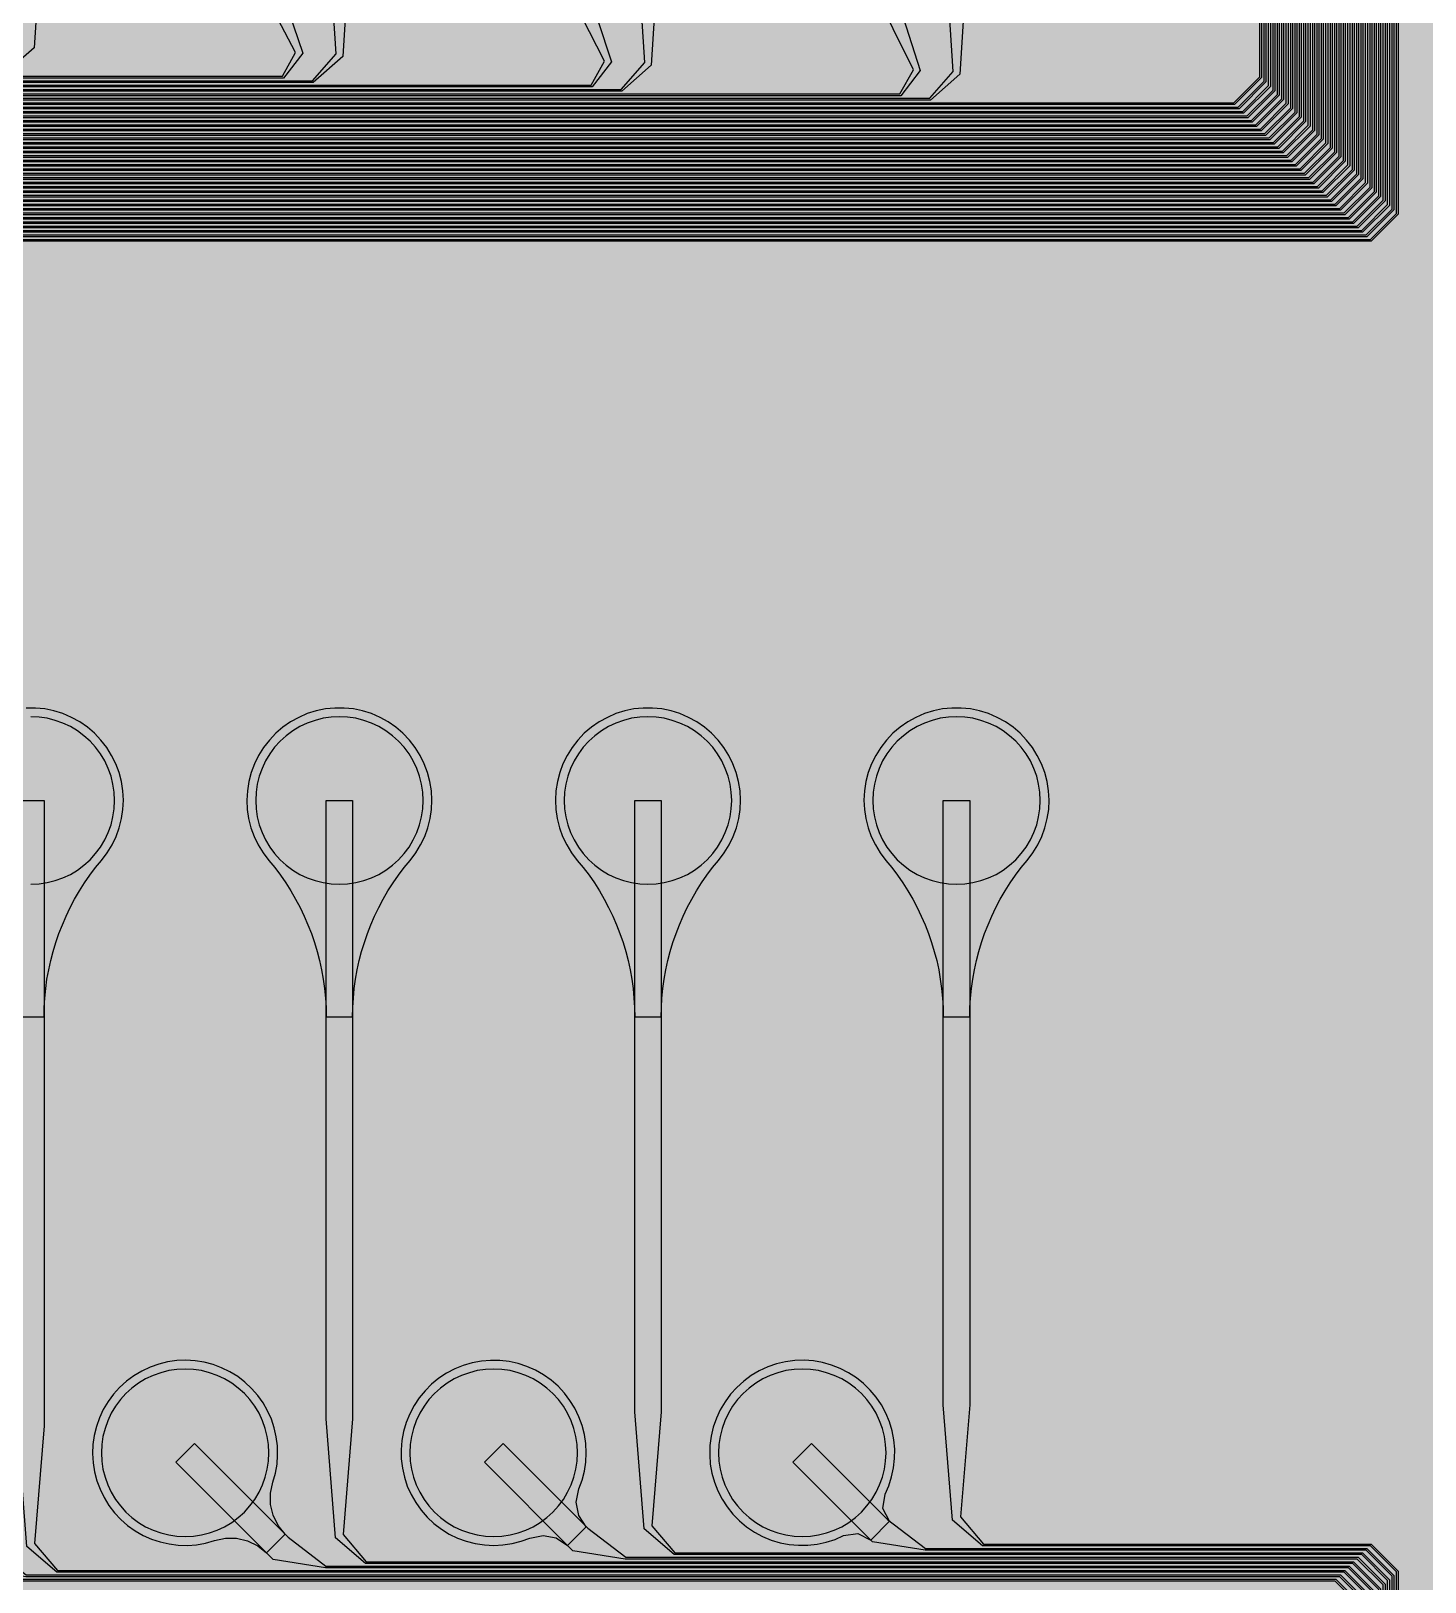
# Model space of a CAD drawing. Header units: metres. Extents: x -7240 to 10960, y -29667 to 1823.
# Drawn here: x 7923 to 9504, y -20929 to -19170 of the extents above; entities that cross this region are included whole.
import ezdxf

# ---------------------------------------------------------------- set-up
doc = ezdxf.new("R2010")
doc.units = ezdxf.units.M
for name, color, linetype in [('Metal1', 4, 'CONTINUOUS'), ('Polyimide', 7, 'CONTINUOUS'), ('Polyimide_Negative', 5, 'CONTINUOUS')]:
    doc.layers.add(name, color=color, linetype=linetype)

msp = doc.modelspace()

# ---------------------------------------------------------------- hatches: boundary and pattern name
at = {"layer": 'Polyimide'}
msp.add_hatch(color=7, dxfattribs=at).paths.add_polyline_path([(4088.5, -11806.9), (4098.7, -11851.2), (4115.6, -11893.5), (4138.6, -11932.7), (4167.4, -11968), (4201.1, -11998.5), (4239, -12023.6), (4280.3, -12042.7), (4349.2, -12073.7), (4413.2, -12113.8), (4471.3, -12162), (4522.3, -12217.7), (4565.4, -12279.7), (4599.7, -12346.9), (4624.7, -12418.2), (4639.9, -12492.2), (4645, -12567.5), (4639.9, -12642.8), (4624.7, -12716.8), (4599.7, -12788.1), (4565.4, -12855.3), (4522.3, -12917.3), (4471.3, -12973), (4413.2, -13021.2), (4349.2, -13061.3), (4280.3, -13092.3), (4239, -13111.4), (4201.1, -13136.5), (4167.4, -13167), (4138.6, -13202.3), (4115.6, -13241.5), (4098.7, -13283.8), (4088.5, -13328.1), (4085, -13373.5), (4085, -13567.5), (4099.4, -13861.6), (4142.6, -14152.8), (4214.2, -14438.4), (4313.4, -14715.5), (4439.2, -14981.7), (4590.6, -15234.2), (4766, -15470.7), (4963.7, -15688.8), (5181.8, -15886.5), (5418.3, -16061.9), (5670.8, -16213.3), (5936.9, -16339.1), (6214.1, -16438.3), (6499.7, -16509.9), (6790.9, -16553.1), (7085, -16567.5), (9960.4, -16567.5), (10038.8, -16571.4), (10116.4, -16582.9), (10192.6, -16601.9), (10266.5, -16628.4), (10337.5, -16662), (10404.8, -16702.3), (10467.9, -16749.1), (10526.1, -16801.8), (10578.8, -16860), (10625.6, -16923), (10665.9, -16990.4), (10699.5, -17061.4), (10725.9, -17135.3), (10745, -17211.4), (10756.5, -17289.1), (10760.4, -17367.5), (10760.4, -21957.3), (10721.6, -22012.9), (10686, -22070.6), (10653.6, -22130.1), (10624.5, -22191.4), (10598.9, -22254.2), (10576.8, -22318.2), (10558.3, -22383.5), (10543.4, -22449.6), (10532.2, -22516.5), (10524.7, -22583.8), (10521, -22651.5), (10521, -22719.3), (10524.7, -22787), (10532.2, -22854.4), (10543.4, -22921.2), (10558.3, -22987.4), (10576.8, -23052.6), (10598.9, -23116.7), (10624.5, -23179.5), (10653.6, -23240.7), (10686, -23300.3), (10721.6, -23357.9), (10760.4, -23413.5), (10760.4, -28667.5), (10756.5, -28745.9), (10745, -28823.6), (10725.9, -28899.7), (10699.5, -28973.6), (10665.9, -29044.6), (10625.6, -29112), (10578.8, -29175), (10526.1, -29233.2), (10467.9, -29285.9), (10404.8, -29332.7), (10337.5, -29373), (10266.5, -29406.6), (10192.6, -29433.1), (10116.4, -29452.1), (10038.8, -29463.6), (9960.4, -29467.5), (-6239.6, -29467.5), (-6318, -29463.6), (-6395.7, -29452.1), (-6471.9, -29433.1), (-6545.8, -29406.6), (-6616.7, -29373), (-6684.1, -29332.7), (-6747.1, -29285.9), (-6805.3, -29233.2), (-6858, -29175), (-6904.8, -29112), (-6945.2, -29044.6), (-6978.7, -28973.6), (-7005.2, -28899.7), (-7024.3, -28823.6), (-7035.8, -28745.9), (-7039.6, -28667.5), (-7039.6, -23426.3), (-6999.4, -23370.1), (-6962.3, -23311.6), (-6928.7, -23251.2), (-6898.5, -23189), (-6871.8, -23125.1), (-6848.8, -23059.9), (-6829.5, -22993.4), (-6814, -22926), (-6802.4, -22857.8), (-6794.6, -22789.1), (-6790.7, -22720), (-6790.7, -22650.8), (-6794.6, -22581.8), (-6802.4, -22513), (-6814, -22444.8), (-6829.5, -22377.4), (-6848.8, -22311), (-6871.8, -22245.7), (-6898.5, -22181.9), (-6928.7, -22119.7), (-6962.3, -22059.2), (-6999.4, -22000.8), (-7039.6, -21944.5), (-7039.6, -17367.5), (-7035.8, -17289.1), (-7024.3, -17211.4), (-7005.2, -17135.3), (-6978.7, -17061.4), (-6945.2, -16990.4), (-6904.8, -16923), (-6858, -16860), (-6805.3, -16801.8), (-6747.1, -16749.1), (-6684.1, -16702.3), (-6616.7, -16662), (-6545.8, -16628.4), (-6471.9, -16601.9), (-6395.7, -16582.9), (-6318, -16571.4), (-6239.6, -16567.5), (-3334, -16567.5), (-3039.9, -16553.1), (-2748.7, -16509.9), (-2463.1, -16438.3), (-2185.9, -16339.1), (-1919.8, -16213.3), (-1667.3, -16061.9), (-1430.8, -15886.5), (-1212.7, -15688.8), (-1015, -15470.7), (-839.6, -15234.2), (-688.2, -14981.7), (-562.4, -14715.5), (-463.2, -14438.4), (-391.6, -14152.8), (-348.4, -13861.6), (-334, -13567.5), (-334, -13373.5), (-337.5, -13328.1), (-347.7, -13283.8), (-364.6, -13241.5), (-387.6, -13202.3), (-416.4, -13167), (-450.1, -13136.5), (-488, -13111.4), (-529.3, -13092.3), (-529.3, -13092.3), (-598.2, -13061.3), (-662.2, -13021.2), (-720.3, -12973), (-771.3, -12917.3), (-814.4, -12855.3), (-848.7, -12788.1), (-873.7, -12716.8), (-888.9, -12642.8), (-894, -12567.5), (-888.9, -12492.2), (-873.7, -12418.2), (-848.7, -12346.9), (-814.4, -12279.7), (-771.3, -12217.7), (-720.3, -12162), (-662.2, -12113.8), (-598.2, -12073.7), (-529.3, -12042.7), (-488, -12023.6), (-450.1, -11998.5), (-416.4, -11968), (-387.6, -11932.7), (-364.6, -11893.5), (-347.7, -11851.2), (-337.5, -11806.9), (-334, -11761.5), (-334, -11074.3), (-337.5, -11028.9), (-347.7, -10984.6), (-364.6, -10942.4), (-387.6, -10903.1), (-416.4, -10867.8), (-450.1, -10837.3), (-488, -10812.2), (-529.3, -10793.2), (-529.3, -10793.2), (-598.2, -10762.1), (-662.2, -10722.1), (-720.3, -10673.8), (-771.3, -10618.1), (-814.4, -10556.1), (-848.7, -10488.9), (-873.7, -10417.6), (-888.9, -10343.7), (-894, -10268.3), (-888.9, -10193), (-873.7, -10119), (-848.7, -10047.8), (-814.4, -9980.5), (-771.3, -9918.5), (-720.3, -9862.9), (-662.2, -9814.6), (-598.2, -9774.6), (-529.3, -9743.5), (-488, -9724.5), (-450.1, -9699.4), (-416.4, -9668.8), (-387.6, -9633.5), (-364.6, -9594.3), (-347.7, -9552), (-337.5, -9507.7), (-334, -9462.4), (-334, -8775.1), (-337.5, -8729.8), (-347.7, -8685.5), (-364.6, -8643.2), (-387.6, -8604), (-416.4, -8568.7), (-450.1, -8538.1), (-488, -8513), (-529.3, -8494), (-529.3, -8494), (-598.2, -8462.9), (-662.2, -8422.9), (-720.3, -8374.6), (-771.3, -8319), (-814.4, -8257), (-848.7, -8189.7), (-873.7, -8118.5), (-888.9, -8044.5), (-894, -7969.2), (-888.9, -7893.8), (-873.7, -7819.9), (-848.7, -7748.6), (-814.4, -7681.4), (-771.3, -7619.4), (-720.3, -7563.7), (-662.2, -7515.4), (-598.2, -7475.4), (-529.3, -7444.3), (-529.3, -7444.3), (-488, -7425.3), (-450.1, -7400.2), (-416.4, -7369.7), (-387.6, -7334.4), (-364.6, -7295.1), (-347.7, -7252.9), (-337.5, -7208.6), (-334, -7163.2), (-334, -6476), (-337.5, -6430.6), (-347.7, -6386.3), (-364.6, -6344), (-387.6, -6304.8), (-416.4, -6269.5), (-450.1, -6239), (-488, -6213.9), (-529.3, -6194.8), (-529.3, -6194.8), (-598.2, -6163.8), (-662.2, -6123.7), (-720.3, -6075.5), (-771.3, -6019.8), (-814.4, -5957.8), (-848.7, -5890.6), (-873.7, -5819.3), (-888.9, -5745.3), (-894, -5670), (-888.9, -5594.7), (-873.7, -5520.7), (-848.7, -5449.4), (-814.4, -5382.2), (-771.3, -5320.2), (-720.3, -5264.5), (-662.2, -5216.3), (-598.2, -5176.2), (-529.3, -5145.2), (-529.3, -5145.2), (-488, -5126.1), (-450.1, -5101), (-416.4, -5070.5), (-387.6, -5035.2), (-364.6, -4996), (-347.7, -4953.7), (-337.5, -4909.4), (-334, -4864), (-334, 380), (-334, 1522.5), (-289, 1522.5), (-288.8, 1515.6), (-288.1, 1508.8), (-287, 1502), (-285.4, 1495.3), (-283.4, 1488.7), (-281, 1482.3), (-278.2, 1476.1), (-274.9, 1470), (-271.3, 1464.2), (-267.3, 1458.6), (-262.9, 1453.3), (-258.2, 1448.3), (-253.2, 1443.6), (-247.9, 1439.2), (-242.3, 1435.2), (-236.5, 1431.6), (-230.4, 1428.3), (-224.2, 1425.5), (-217.8, 1423.1), (-211.2, 1421.1), (-204.5, 1419.5), (-197.7, 1418.4), (-190.9, 1417.7), (-184, 1417.5), (-177.1, 1417.7), (-170.3, 1418.4), (-163.5, 1419.5), (-156.8, 1421.1), (-150.2, 1423.1), (-143.8, 1425.5), (-137.6, 1428.3), (-131.5, 1431.6), (-125.7, 1435.2), (-120.1, 1439.2), (-114.8, 1443.6), (-109.8, 1448.3), (-105.1, 1453.3), (-100.7, 1458.6), (-96.7, 1464.2), (-93.1, 1470), (-89.8, 1476.1), (-87, 1482.3), (-84.6, 1488.7), (-82.6, 1495.3), (-81, 1502), (-79.9, 1508.8), (-79.2, 1515.6), (-79, 1522.5), (1786, 1522.5), (3835, 1522.5), (3835.2, 1529), (3835.9, 1535.6), (3836.9, 1542), (3838.4, 1548.4), (3840.3, 1554.6), (3842.6, 1560.8), (3845.3, 1566.7), (3848.4, 1572.5), (3851.9, 1578.1), (3855.7, 1583.4), (3859.8, 1588.4), (3864.3, 1593.2), (3869.1, 1597.7), (3874.1, 1601.8), (3879.4, 1605.6), (3885, 1609.1), (3890.8, 1612.2), (3896.7, 1614.9), (3902.9, 1617.2), (3909.1, 1619.1), (3915.5, 1620.6), (3921.9, 1621.6), (3928.5, 1622.3), (3935, 1622.5), (3941.5, 1622.3), (3948.1, 1621.6), (3954.5, 1620.6), (3960.9, 1619.1), (3967.1, 1617.2), (3973.3, 1614.9), (3979.2, 1612.2), (3985, 1609.1), (3990.6, 1605.6), (3995.9, 1601.8), (4000.9, 1597.7), (4005.7, 1593.2), (4010.2, 1588.4), (4014.3, 1583.4), (4018.1, 1578.1), (4021.6, 1572.5), (4024.7, 1566.7), (4027.4, 1560.8), (4029.7, 1554.6), (4031.6, 1548.4), (4033.1, 1542), (4034.1, 1535.6), (4034.8, 1529), (4035, 1522.5), (4085, 1522.5), (4085, 380), (4085, 330), (4085, -4864), (4088.5, -4909.4), (4098.7, -4953.7), (4115.6, -4996), (4138.6, -5035.2), (4167.4, -5070.5), (4201.1, -5101), (4239, -5126.1), (4280.3, -5145.2), (4280.3, -5145.2), (4349.2, -5176.2), (4413.2, -5216.3), (4471.3, -5264.5), (4522.3, -5320.2), (4565.4, -5382.2), (4599.7, -5449.4), (4624.7, -5520.7), (4639.9, -5594.7), (4645, -5670), (4639.9, -5745.3), (4624.7, -5819.3), (4599.7, -5890.6), (4565.4, -5957.8), (4522.3, -6019.8), (4471.3, -6075.5), (4413.2, -6123.7), (4349.2, -6163.8), (4280.3, -6194.8), (4239, -6213.9), (4201.1, -6239), (4167.4, -6269.5), (4138.6, -6304.8), (4115.6, -6344), (4098.7, -6386.3), (4088.5, -6430.6), (4085, -6476), (4085, -11761.5), (4088.5, -11806.9)])

# ---------------------------------------------------------------- linework, layer by layer
at = {"layer": 'Metal1'}
for points in [[(9473.9, -17916.6), (9473.9, -19377.4), (9443.3, -19408), (2852.5, -19408), (2821.9, -19377.4), (2821.9, -18191.7)], [(2823.9, -18191.7), (2823.9, -19376.6), (2853.3, -19406), (9442.5, -19406), (9471.9, -19376.6), (9471.9, -17917.4)], [(9468.9, -17921.6), (9468.9, -19372.4), (9438.3, -19403), (2857.5, -19403), (2826.9, -19372.4), (2826.9, -18191.7)], [(2828.9, -18191.7), (2828.9, -19371.6), (2858.3, -19401), (9437.5, -19401), (9466.9, -19371.6), (9466.9, -17922.4)], [(9463.9, -17926.6), (9463.9, -19367.4), (9433.3, -19398), (2862.5, -19398), (2831.9, -19367.4), (2831.9, -18191.7)], [(2833.9, -18191.7), (2833.9, -19366.6), (2863.3, -19396), (9432.5, -19396), (9461.9, -19366.6), (9461.9, -17927.4)], [(9458.9, -17931.6), (9458.9, -19362.4), (9428.3, -19393), (2867.5, -19393), (2836.9, -19362.4), (2836.9, -18191.7)], [(2838.9, -18191.7), (2838.9, -19361.6), (2868.3, -19391), (9427.5, -19391), (9456.9, -19361.6), (9456.9, -17932.4)], [(9453.9, -17936.6), (9453.9, -19357.4), (9423.3, -19388), (2872.5, -19388), (2841.9, -19357.4), (2841.9, -18191.7)], [(2843.9, -18191.7), (2843.9, -19356.6), (2873.3, -19386), (9422.5, -19386), (9451.9, -19356.6), (9451.9, -17937.4)], [(9448.9, -17941.6), (9448.9, -19352.4), (9418.3, -19383), (2877.5, -19383), (2846.9, -19352.4), (2846.9, -18191.7)], [(2848.9, -18191.7), (2848.9, -19351.6), (2878.3, -19381), (9417.5, -19381), (9446.9, -19351.6), (9446.9, -17942.4)], [(9443.9, -17946.6), (9443.9, -19347.4), (9413.3, -19378), (2882.5, -19378), (2851.9, -19347.4), (2851.9, -18191.7)], [(2853.9, -18191.7), (2853.9, -19346.6), (2883.3, -19376), (9412.5, -19376), (9441.9, -19346.6), (9441.9, -17947.4)], [(9438.9, -17951.6), (9438.9, -19342.4), (9408.3, -19373), (2887.5, -19373), (2856.9, -19342.4), (2856.9, -18191.7)], [(2858.9, -18191.7), (2858.9, -19341.6), (2888.3, -19371), (9407.5, -19371), (9436.9, -19341.6), (9436.9, -17952.4)], [(9433.9, -17956.6), (9433.9, -19337.4), (9403.3, -19368), (2892.5, -19368), (2861.9, -19337.4), (2861.9, -18191.7)], [(2863.9, -18191.7), (2863.9, -19336.6), (2893.3, -19366), (9402.5, -19366), (9431.9, -19336.6), (9431.9, -17957.4)], [(9428.9, -17961.6), (9428.9, -19332.4), (9398.3, -19363), (2897.5, -19363), (2866.9, -19332.4), (2866.9, -18191.7)], [(2868.9, -18191.7), (2868.9, -19331.6), (2898.3, -19361), (9397.5, -19361), (9426.9, -19331.6), (9426.9, -17962.4)], [(9423.9, -17966.6), (9423.9, -19327.4), (9393.3, -19358), (2902.5, -19358), (2871.9, -19327.4), (2871.9, -18191.7)], [(2873.9, -18191.7), (2873.9, -19326.6), (2903.3, -19356), (9392.5, -19356), (9421.9, -19326.6), (9421.9, -17967.4)], [(9418.9, -17971.6), (9418.9, -19322.4), (9388.3, -19353), (2907.5, -19353), (2876.9, -19322.4), (2876.9, -18191.7)], [(2878.9, -18191.7), (2878.9, -19321.6), (2908.3, -19351), (9387.5, -19351), (9416.9, -19321.6), (9416.9, -17972.4)], [(9413.9, -17976.6), (9413.9, -19317.4), (9383.3, -19348), (2912.5, -19348), (2881.9, -19317.4), (2881.9, -18191.7)], [(2883.9, -18191.7), (2883.9, -19316.6), (2913.3, -19346), (9382.5, -19346), (9411.9, -19316.6), (9411.9, -17977.4)], [(9408.9, -17981.6), (9408.9, -19312.4), (9378.3, -19343), (2917.5, -19343), (2886.9, -19312.4), (2886.9, -18191.7)], [(2888.9, -18191.7), (2888.9, -19311.6), (2918.3, -19341), (9377.5, -19341), (9406.9, -19311.6), (9406.9, -17982.4)], [(9403.9, -17986.6), (9403.9, -19307.4), (9373.3, -19338), (2922.5, -19338), (2891.9, -19307.4), (2891.9, -18191.7)], [(2893.9, -18191.7), (2893.9, -19306.6), (2923.3, -19336), (9372.5, -19336), (9401.9, -19306.6), (9401.9, -17987.4)], [(9398.9, -17991.6), (9398.9, -19302.4), (9368.3, -19333), (2927.5, -19333), (2896.9, -19302.4), (2896.9, -18191.7)], [(2898.9, -18191.7), (2898.9, -19301.6), (2928.3, -19331), (9367.5, -19331), (9396.9, -19301.6), (9396.9, -17992.4)], [(9393.9, -17996.6), (9393.9, -19297.4), (9363.3, -19328), (2932.5, -19328), (2901.9, -19297.4), (2901.9, -18191.7)], [(2903.9, -18191.7), (2903.9, -19296.6), (2933.3, -19326), (9362.5, -19326), (9391.9, -19296.6), (9391.9, -17997.4)], [(9388.9, -18001.6), (9388.9, -19292.4), (9358.3, -19323), (2937.5, -19323), (2906.9, -19292.4), (2906.9, -18191.7)], [(2908.9, -18191.7), (2908.9, -19291.6), (2938.3, -19321), (9357.5, -19321), (9386.9, -19291.6), (9386.9, -18002.4)], [(9383.9, -18006.6), (9383.9, -19287.4), (9353.3, -19318), (2942.5, -19318), (2911.9, -19287.4), (2911.9, -18191.7)], [(2913.9, -18191.7), (2913.9, -19286.6), (2943.3, -19316), (9352.5, -19316), (9381.9, -19286.6), (9381.9, -18007.4)], [(9378.9, -18011.6), (9378.9, -19282.4), (9348.3, -19313), (2947.5, -19313), (2916.9, -19282.4), (2916.9, -18191.7)], [(2918.9, -18191.7), (2918.9, -19281.6), (2948.3, -19311), (9347.5, -19311), (9376.9, -19281.6), (9376.9, -18012.4)], [(9373.9, -18016.6), (9373.9, -19277.4), (9343.3, -19308), (2952.5, -19308), (2921.9, -19277.4), (2921.9, -18191.7)], [(2923.9, -18191.7), (2923.9, -19276.6), (2953.3, -19306), (9342.5, -19306), (9371.9, -19276.6), (9371.9, -18017.4)], [(9368.9, -18021.6), (9368.9, -19272.4), (9338.3, -19303), (2957.5, -19303), (2926.9, -19272.4), (2926.9, -18191.7)], [(2928.9, -18191.7), (2928.9, -19271.6), (2958.3, -19301), (9337.5, -19301), (9366.9, -19271.6), (9366.9, -18022.4)], [(9363.9, -18026.6), (9363.9, -19267.4), (9333.3, -19298), (2962.5, -19298), (2931.9, -19267.4), (2931.9, -18191.7)], [(2933.9, -18191.7), (2933.9, -19266.6), (2963.3, -19296), (9332.5, -19296), (9361.9, -19266.6), (9361.9, -18027.4)], [(9358.9, -18031.6), (9358.9, -19262.4), (9328.3, -19293), (2967.5, -19293), (2936.9, -19262.4), (2936.9, -18191.7)], [(2938.9, -18191.7), (2938.9, -19261.6), (2968.3, -19291), (9327.5, -19291), (9356.9, -19261.6), (9356.9, -18032.4)], [(9353.9, -18036.6), (9353.9, -19257.4), (9323.3, -19288), (2972.5, -19288), (2941.9, -19257.4), (2941.9, -18191.7)], [(2943.9, -18191.7), (2943.9, -19256.6), (2973.3, -19286), (9322.5, -19286), (9351.9, -19256.6), (9351.9, -18037.4)], [(9348.9, -18041.6), (9348.9, -19252.4), (9318.3, -19283), (2977.5, -19283), (2946.9, -19252.4), (2946.9, -18191.7)], [(2948.9, -18191.7), (2948.9, -19251.6), (2978.3, -19281), (9317.5, -19281), (9346.9, -19251.6), (9346.9, -18042.4)], [(9343.9, -18046.6), (9343.9, -19247.4), (9313.3, -19278), (2982.5, -19278), (2951.9, -19247.4), (2951.9, -18191.7)], [(2953.9, -18191.7), (2953.9, -19246.6), (2983.3, -19276), (9312.5, -19276), (9341.9, -19246.6), (9341.9, -18047.4)], [(9338.9, -18051.6), (9338.9, -19242.4), (9308.3, -19273), (2987.5, -19273), (2956.9, -19242.4), (2956.9, -18191.7)], [(2958.9, -18191.7), (2958.9, -19241.6), (2988.3, -19271), (9307.5, -19271), (9336.9, -19241.6), (9336.9, -18052.4)], [(9333.9, -18056.6), (9333.9, -19237.4), (9303.3, -19268), (2992.5, -19268), (2961.9, -19237.4), (2961.9, -18191.7)], [(2963.9, -18191.7), (2963.9, -19236.6), (2993.3, -19266), (9302.5, -19266), (9331.9, -19236.6), (9331.9, -18057.4)], [(9328.9, -18061.6), (9328.9, -19232.4), (9298.3, -19263), (2997.5, -19263), (2966.9, -19232.4), (2966.9, -18191.7)], [(2968.9, -18191.7), (2968.9, -19231.6), (2998.3, -19261), (9297.5, -19261), (9326.9, -19231.6), (9326.9, -18062.4)], [(9323.9, -18066.6), (9323.9, -19227.4), (9293.3, -19258), (3002.5, -19258), (2971.9, -19227.4), (2971.9, -18191.7)], [(2973.9, -18191.7), (2973.9, -19226.6), (3003.3, -19256), (9292.5, -19256), (9321.9, -19226.6), (9321.9, -18067.4)], [(9318.9, -18071.6), (9318.9, -19222.4), (9288.3, -19253), (3007.5, -19253), (2976.9, -19222.4), (2976.9, -18191.7)], [(2978.9, -18191.7), (2978.9, -19221.6), (3008.3, -19251), (9287.5, -19251), (9316.9, -19221.6), (9316.9, -18072.4)], [(2503.9, -18191.7), (2503.9, -22376.6), (2533.3, -22406), (9442.5, -22406), (9471.9, -22376.6), (9471.9, -20917.4), (9442.5, -20888), (9002.5, -20888), (8968.4, -20858.8), (8957.9, -20728), (8957.9, -20042.5), (8987.9, -20042.5), (8987.9, -20728), (8977.3, -20855.2), (9003.3, -20886), (9443.3, -20886), (9473.9, -20916.6), (9473.9, -22377.4), (9443.3, -22408), (2532.5, -22408), (2501.9, -22377.4), (2501.9, -18191.7)], [(2508.9, -18191.7), (2508.9, -22371.6), (2538.3, -22401), (9437.5, -22401), (9466.9, -22371.6), (9466.9, -20922.4), (9437.5, -20893), (8937.2, -20893), (8877.7, -20883.5), (8787.3, -20793.1), (8808.5, -20771.9), (8894.7, -20858.1), (8937.6, -20891), (9438.3, -20891), (9468.9, -20921.6), (9468.9, -22372.4), (9438.3, -22403), (2537.5, -22403), (2506.9, -22372.4), (2506.9, -18191.7)], [(2513.9, -18191.7), (2513.9, -22366.6), (2543.3, -22396), (9432.5, -22396), (9461.9, -22366.6), (9461.9, -20927.4), (9432.5, -20898), (8652.5, -20898), (8618.4, -20868.8), (8607.9, -20736), (8607.9, -20042.5), (8637.9, -20042.5), (8637.9, -20736), (8627.3, -20865.2), (8653.3, -20896), (9433.3, -20896), (9463.9, -20926.6), (9463.9, -22367.4), (9433.3, -22398), (2542.5, -22398), (2511.9, -22367.4), (2511.9, -18191.7)], [(2518.9, -18191.7), (2518.9, -22361.6), (2548.3, -22391), (9427.5, -22391), (9456.9, -22361.6), (9456.9, -20932.4), (9427.5, -20903), (8597.2, -20903), (8537.7, -20893.5), (8437.3, -20793.1), (8458.5, -20771.9), (8554.7, -20868.1), (8597.6, -20901), (9428.3, -20901), (9458.9, -20931.6), (9458.9, -22362.4), (9428.3, -22393), (2547.5, -22393), (2516.9, -22362.4), (2516.9, -18191.7)], [(2523.9, -18191.7), (2523.9, -22356.6), (2553.3, -22386), (9422.5, -22386), (9451.9, -22356.6), (9451.9, -20937.4), (9422.5, -20908), (8302.5, -20908), (8268.5, -20878.8), (8257.9, -20744), (8257.9, -20042.5), (8287.9, -20042.5), (8287.9, -20744), (8277.3, -20875.2), (8303.3, -20906), (9423.3, -20906), (9453.9, -20936.6), (9453.9, -22357.4), (9423.3, -22388), (2552.5, -22388), (2521.9, -22357.4), (2521.9, -18191.7)], [(2528.9, -18191.7), (2528.9, -22351.6), (2558.3, -22381), (9417.5, -22381), (9446.9, -22351.6), (9446.9, -20942.4), (9417.5, -20913), (8257.2, -20913), (8197.7, -20903.5), (8087.3, -20793.1), (8108.5, -20771.9), (8214.7, -20878.1), (8257.6, -20911), (9418.3, -20911), (9448.9, -20941.6), (9448.9, -22352.4), (9418.3, -22383), (2557.5, -22383), (2526.9, -22352.4), (2526.9, -18191.7)], [(2533.9, -18191.7), (2533.9, -22346.6), (2563.3, -22376), (9412.5, -22376), (9441.9, -22346.6), (9441.9, -20947.4), (9412.5, -20918), (7952.5, -20918), (7918.5, -20888.8), (7907.9, -20752), (7907.9, -20042.5), (7937.9, -20042.5), (7937.9, -20752), (7927.2, -20885.2), (7953.3, -20916), (9413.3, -20916), (9443.9, -20946.6), (9443.9, -22347.4), (9413.3, -22378), (2562.5, -22378), (2531.9, -22347.4), (2531.9, -18191.7)], [(2538.9, -18191.7), (2538.9, -22341.6), (2568.3, -22371), (9407.5, -22371), (9436.9, -22341.6), (9436.9, -20952.4), (9407.5, -20923), (7917.2, -20923), (7857.7, -20913.5), (7737.3, -20793.1), (7758.5, -20771.9), (7874.7, -20888.1), (7917.6, -20921), (9408.3, -20921), (9438.9, -20951.6), (9438.9, -22342.4), (9408.3, -22373), (2567.5, -22373), (2536.9, -22342.4), (2536.9, -18191.7)], [(2543.9, -18191.7), (2543.9, -22336.6), (2573.3, -22366), (9402.5, -22366), (9431.9, -22336.6), (9431.9, -20957.4), (9402.5, -20928), (7602.5, -20928), (7568.6, -20898.8), (7557.9, -20760), (7557.9, -20042.5), (7587.9, -20042.5), (7587.9, -20760), (7577.2, -20895.2), (7603.3, -20926), (9403.3, -20926), (9433.9, -20956.6), (9433.9, -22337.4), (9403.3, -22368), (2572.5, -22368), (2541.9, -22337.4), (2541.9, -18191.7)], [(8987.9, -19038), (8976.6, -19218.5), (8943.3, -19248), (3012.5, -19248), (2981.9, -19217.4), (2981.9, -18191.7)], [(2983.9, -18191.7), (2983.9, -19216.6), (3013.3, -19246), (8942.5, -19246), (8969.2, -19215.5), (8957.9, -19038)], [(8883.1, -19063.3), (8931.8, -19214.6), (8909.6, -19243), (3017.5, -19243), (2986.9, -19212.4), (2986.9, -18191.7)], [(2988.9, -18191.7), (2988.9, -19211.6), (3018.3, -19241), (8908.6, -19241), (8923.9, -19213.8), (8855.2, -19074.5)], [(8637.9, -19030), (8626.6, -19208.5), (8593.3, -19238), (3022.5, -19238), (2991.9, -19207.4), (2991.9, -18191.7)], [(2993.9, -18191.7), (2993.9, -19206.6), (3023.3, -19236), (8592.5, -19236), (8619.2, -19205.5), (8607.9, -19030)], [(8533, -19058), (8581.5, -19204.7), (8559.6, -19233), (3027.5, -19233), (2996.9, -19202.4), (2996.9, -18191.7)], [(2998.9, -18191.7), (2998.9, -19201.6), (3028.3, -19231), (8558.6, -19231), (8573.6, -19203.9), (8505.3, -19069.5)], [(8287.9, -19022), (8276.6, -19198.5), (8243.3, -19228), (3032.5, -19228), (3001.9, -19197.4), (3001.9, -18191.7)], [(3003.9, -18191.7), (3003.9, -19196.6), (3033.3, -19226), (8242.5, -19226), (8269.1, -19195.5), (8257.9, -19022)], [(8182.9, -19052.7), (8231.3, -19194.8), (8209.6, -19223), (3037.5, -19223), (3006.9, -19192.4), (3006.9, -18191.7)], [(3008.9, -18191.7), (3008.9, -19191.6), (3038.3, -19221), (8208.5, -19221), (8223.2, -19194.1), (8155.3, -19064.6)], [(7937.9, -19014), (7926.6, -19188.6), (7893.3, -19218), (3042.5, -19218), (3011.9, -19187.4), (3011.9, -18191.7)], [(7907.9, -20288.1), (7937.9, -20288.1), (7937.9, -20288.1), (7938.1, -20277.3), (7938.7, -20266.6), (7939.8, -20255.9), (7941.2, -20245.3), (7943.1, -20234.7), (7945.4, -20224.2), (7948.1, -20213.9), (7951.2, -20203.6), (7954.7, -20193.4), (7958.6, -20183.4), (7962.8, -20173.6), (7967.5, -20163.9), (7972.5, -20154.4), (7977.9, -20145.1), (7983.7, -20136.1), (7989.8, -20127.3), (7996.2, -20118.7), (8003, -20110.4), (8009.4, -20101.9), (8015, -20092.9), (8019.6, -20083.3), (8023.2, -20073.4), (8025.8, -20063.1), (8027.4, -20052.6), (8027.9, -20042), (8027.3, -20031.4), (8025.6, -20020.9), (8022.9, -20010.7), (8019.2, -20000.8), (8014.5, -19991.3), (8008.9, -19982.3), (8002.4, -19973.9), (7995, -19966.2), (7987, -19959.3), (7978.3, -19953.3), (7969, -19948.2), (7959.2, -19944), (7949.1, -19940.8), (7938.7, -19938.7), (7928.2, -19937.6), (7917.6, -19937.6)]]:
    msp.add_lwpolyline(points, dxfattribs=at)
for points in [[(8287.9, -20288.1), (8288.1, -20277.3), (8288.7, -20266.6), (8289.8, -20255.9), (8291.2, -20245.3), (8293.1, -20234.7), (8295.4, -20224.2), (8298.1, -20213.9), (8301.2, -20203.6), (8304.7, -20193.4), (8308.6, -20183.4), (8312.8, -20173.6), (8317.5, -20163.9), (8322.5, -20154.4), (8327.9, -20145.1), (8333.7, -20136.1), (8339.8, -20127.3), (8346.2, -20118.7), (8353, -20110.4), (8359.4, -20101.9), (8365, -20092.9), (8369.6, -20083.3), (8373.2, -20073.4), (8375.8, -20063.1), (8377.4, -20052.6), (8377.9, -20042), (8377.3, -20031.4), (8375.6, -20020.9), (8372.9, -20010.7), (8369.2, -20000.8), (8364.5, -19991.3), (8358.9, -19982.3), (8352.4, -19973.9), (8345, -19966.2), (8337, -19959.3), (8328.3, -19953.3), (8319, -19948.2), (8309.2, -19944), (8299.1, -19940.8), (8288.7, -19938.7), (8278.2, -19937.6), (8267.6, -19937.6), (8257, -19938.7), (8246.6, -19940.8), (8236.5, -19944), (8226.8, -19948.2), (8217.5, -19953.3), (8208.8, -19959.3), (8200.7, -19966.2), (8193.4, -19973.9), (8186.9, -19982.3), (8181.2, -19991.3), (8176.5, -20000.8), (8172.8, -20010.7), (8170.1, -20020.9), (8168.5, -20031.4), (8167.9, -20042), (8168.4, -20052.6), (8169.9, -20063.1), (8172.5, -20073.4), (8176.1, -20083.3), (8180.8, -20092.9), (8186.3, -20101.9), (8192.7, -20110.4), (8199.5, -20118.7), (8206, -20127.3), (8212.1, -20136.1), (8217.8, -20145.1), (8223.2, -20154.4), (8228.3, -20163.9), (8232.9, -20173.6), (8237.2, -20183.4), (8241.1, -20193.4), (8244.6, -20203.6), (8247.7, -20213.9), (8250.4, -20224.2), (8252.7, -20234.7), (8254.5, -20245.3), (8256, -20255.9), (8257, -20266.6), (8257.7, -20277.3), (8257.9, -20288.1), (8287.9, -20288.1)], [(8637.9, -20288.1), (8638.1, -20277.3), (8638.7, -20266.6), (8639.8, -20255.9), (8641.2, -20245.3), (8643.1, -20234.7), (8645.4, -20224.2), (8648.1, -20213.9), (8651.2, -20203.6), (8654.7, -20193.4), (8658.6, -20183.4), (8662.8, -20173.6), (8667.5, -20163.9), (8672.5, -20154.4), (8677.9, -20145.1), (8683.7, -20136.1), (8689.8, -20127.3), (8696.2, -20118.7), (8703, -20110.4), (8709.4, -20101.9), (8715, -20092.9), (8719.6, -20083.3), (8723.2, -20073.4), (8725.8, -20063.1), (8727.4, -20052.6), (8727.9, -20042), (8727.3, -20031.4), (8725.6, -20020.9), (8722.9, -20010.7), (8719.2, -20000.8), (8714.5, -19991.3), (8708.9, -19982.3), (8702.4, -19973.9), (8695, -19966.2), (8687, -19959.3), (8678.3, -19953.3), (8669, -19948.2), (8659.2, -19944), (8649.1, -19940.8), (8638.7, -19938.7), (8628.2, -19937.6), (8617.6, -19937.6), (8607, -19938.7), (8596.6, -19940.8), (8586.5, -19944), (8576.8, -19948.2), (8567.5, -19953.3), (8558.8, -19959.3), (8550.7, -19966.2), (8543.4, -19973.9), (8536.9, -19982.3), (8531.2, -19991.3), (8526.5, -20000.8), (8522.8, -20010.7), (8520.1, -20020.9), (8518.5, -20031.4), (8517.9, -20042), (8518.4, -20052.6), (8519.9, -20063.1), (8522.5, -20073.4), (8526.1, -20083.3), (8530.8, -20092.9), (8536.3, -20101.9), (8542.7, -20110.4), (8549.5, -20118.7), (8556, -20127.3), (8562.1, -20136.1), (8567.8, -20145.1), (8573.2, -20154.4), (8578.3, -20163.9), (8582.9, -20173.6), (8587.2, -20183.4), (8591.1, -20193.4), (8594.6, -20203.6), (8597.7, -20213.9), (8600.4, -20224.2), (8602.7, -20234.7), (8604.5, -20245.3), (8606, -20255.9), (8607, -20266.6), (8607.7, -20277.3), (8607.9, -20288.1), (8637.9, -20288.1)], [(8987.9, -20288.1), (8988.1, -20277.3), (8988.7, -20266.6), (8989.8, -20255.9), (8991.2, -20245.3), (8993.1, -20234.7), (8995.4, -20224.2), (8998.1, -20213.9), (9001.2, -20203.6), (9004.7, -20193.4), (9008.6, -20183.4), (9012.8, -20173.6), (9017.5, -20163.9), (9022.5, -20154.4), (9027.9, -20145.1), (9033.7, -20136.1), (9039.8, -20127.3), (9046.2, -20118.7), (9053, -20110.4), (9059.4, -20101.9), (9065, -20092.9), (9069.6, -20083.3), (9073.2, -20073.4), (9075.8, -20063.1), (9077.4, -20052.6), (9077.9, -20042), (9077.3, -20031.4), (9075.6, -20020.9), (9072.9, -20010.7), (9069.2, -20000.8), (9064.5, -19991.3), (9058.9, -19982.3), (9052.4, -19973.9), (9045, -19966.2), (9037, -19959.3), (9028.3, -19953.3), (9019, -19948.2), (9009.2, -19944), (8999.1, -19940.8), (8988.7, -19938.7), (8978.2, -19937.6), (8967.6, -19937.6), (8957, -19938.7), (8946.6, -19940.8), (8936.5, -19944), (8926.8, -19948.2), (8917.5, -19953.3), (8908.8, -19959.3), (8900.7, -19966.2), (8893.4, -19973.9), (8886.9, -19982.3), (8881.2, -19991.3), (8876.5, -20000.8), (8872.8, -20010.7), (8870.1, -20020.9), (8868.5, -20031.4), (8867.9, -20042), (8868.4, -20052.6), (8869.9, -20063.1), (8872.5, -20073.4), (8876.1, -20083.3), (8880.8, -20092.9), (8886.3, -20101.9), (8892.7, -20110.4), (8899.5, -20118.7), (8906, -20127.3), (8912.1, -20136.1), (8917.8, -20145.1), (8923.2, -20154.4), (8928.3, -20163.9), (8932.9, -20173.6), (8937.2, -20183.4), (8941.1, -20193.4), (8944.6, -20203.6), (8947.7, -20213.9), (8950.4, -20224.2), (8952.7, -20234.7), (8954.5, -20245.3), (8956, -20255.9), (8957, -20266.6), (8957.7, -20277.3), (8957.9, -20288.1), (8987.9, -20288.1)], [(8211.4, -20874.8), (8203.4, -20864.8), (8197.8, -20853.4), (8194.9, -20841), (8194.8, -20828.2), (8197.5, -20815.8), (8200.3, -20805.7), (8202.1, -20795.5), (8202.8, -20785.1), (8202.6, -20774.7), (8201.3, -20764.4), (8199, -20754.2), (8195.7, -20744.3), (8191.4, -20734.8), (8186.3, -20725.8), (8180.2, -20717.3), (8173.3, -20709.5), (8165.7, -20702.4), (8157.5, -20696), (8148.6, -20690.6), (8139.3, -20686), (8129.5, -20682.4), (8119.4, -20679.7), (8109.1, -20678.1), (8098.7, -20677.5), (8088.3, -20677.9), (8078, -20679.4), (8067.9, -20681.9), (8058.1, -20685.3), (8048.7, -20689.7), (8039.7, -20695.1), (8031.3, -20701.3), (8023.6, -20708.3), (8016.6, -20716), (8010.5, -20724.3), (8005.1, -20733.3), (8000.7, -20742.7), (7997.2, -20752.5), (7994.8, -20762.7), (7993.3, -20773), (7992.9, -20783.4), (7993.5, -20793.8), (7995.1, -20804), (7997.7, -20814.1), (8001.4, -20823.9), (8005.9, -20833.2), (8011.4, -20842.1), (8017.8, -20850.4), (8024.9, -20858), (8032.7, -20864.8), (8041.2, -20870.9), (8050.2, -20876.1), (8059.7, -20880.3), (8069.6, -20883.6), (8079.7, -20885.9), (8090.1, -20887.2), (8100.5, -20887.5), (8110.9, -20886.7), (8121.1, -20884.9), (8131.1, -20882.1), (8143.6, -20879.4), (8156.3, -20879.5), (8168.8, -20882.5), (8180.2, -20888), (8190.2, -20896), (8211.4, -20874.8)], [(8552.9, -20866.3), (8544.4, -20853.5), (8541.5, -20838.5), (8544.5, -20823.5), (8548.2, -20813.6), (8550.8, -20803.4), (8552.3, -20793), (8552.9, -20782.5), (8552.3, -20772), (8550.8, -20761.6), (8548.2, -20751.4), (8544.5, -20741.5), (8540, -20732), (8534.4, -20723.1), (8528.1, -20714.7), (8520.9, -20707), (8512.9, -20700.1), (8504.4, -20694), (8495.2, -20688.8), (8485.6, -20684.5), (8475.6, -20681.2), (8465.3, -20679), (8454.9, -20677.7), (8444.4, -20677.6), (8433.9, -20678.4), (8423.5, -20680.4), (8413.4, -20683.3), (8403.7, -20687.3), (8394.4, -20692.2), (8385.6, -20698), (8377.4, -20704.6), (8370, -20712.1), (8363.3, -20720.2), (8357.5, -20729), (8352.6, -20738.3), (8348.7, -20748.1), (8345.7, -20758.2), (8343.8, -20768.5), (8342.9, -20779), (8343.1, -20789.5), (8344.3, -20800), (8346.6, -20810.2), (8349.9, -20820.2), (8354.2, -20829.9), (8359.4, -20839), (8365.5, -20847.6), (8372.4, -20855.5), (8380.1, -20862.7), (8388.5, -20869.1), (8397.4, -20874.6), (8406.9, -20879.2), (8416.8, -20882.8), (8427, -20885.4), (8437.4, -20887), (8447.9, -20887.5), (8458.4, -20887), (8468.8, -20885.4), (8479, -20882.8), (8488.9, -20879.2), (8503.9, -20876.1), (8518.9, -20879), (8531.7, -20887.5), (8552.9, -20866.3)], [(8896.8, -20860.2), (8889.3, -20845.6), (8891.8, -20829.5), (8896, -20819.8), (8899.3, -20809.7), (8901.5, -20799.4), (8902.7, -20788.9), (8902.8, -20778.3), (8901.8, -20767.8), (8899.8, -20757.4), (8896.8, -20747.3), (8892.8, -20737.5), (8887.8, -20728.2), (8881.8, -20719.5), (8875.1, -20711.3), (8867.5, -20703.9), (8859.3, -20697.3), (8850.4, -20691.6), (8841, -20686.8), (8831.1, -20682.9), (8821, -20680.1), (8810.5, -20678.3), (8800, -20677.5), (8789.4, -20677.8), (8779, -20679.2), (8768.7, -20681.6), (8758.7, -20685.1), (8749.1, -20689.5), (8740, -20694.9), (8731.5, -20701.2), (8723.6, -20708.3), (8716.5, -20716.1), (8710.3, -20724.6), (8704.9, -20733.7), (8700.5, -20743.3), (8697, -20753.3), (8694.6, -20763.6), (8693.2, -20774.1), (8692.9, -20784.6), (8693.6, -20795.2), (8695.4, -20805.6), (8698.3, -20815.8), (8702.1, -20825.6), (8707, -20835), (8712.7, -20843.9), (8719.3, -20852.2), (8726.7, -20859.7), (8734.8, -20866.5), (8743.6, -20872.4), (8752.9, -20877.4), (8762.7, -20881.4), (8772.8, -20884.5), (8783.2, -20886.5), (8793.7, -20887.4), (8804.3, -20887.3), (8814.8, -20886.1), (8825.1, -20883.9), (8835.2, -20880.7), (8844.8, -20876.4), (8861, -20873.9), (8875.6, -20881.4), (8896.8, -20860.2)]]:
    msp.add_lwpolyline(points, close=True, dxfattribs=at)
at = {"layer": 'Polyimide_Negative'}
msp.add_lwpolyline([(7922.9, -20137.5), (7932.2, -20137), (7941.4, -20135.7), (7950.5, -20133.4), (7959.2, -20130.3), (7967.7, -20126.3), (7975.7, -20121.5), (7983.1, -20115.9), (7990.1, -20109.7), (7996.3, -20102.8), (8001.9, -20095.3), (8006.7, -20087.3), (8010.6, -20078.9), (8013.8, -20070.1), (8016, -20061), (8017.4, -20051.8), (8017.9, -20042.5), (8017.9, -20042.5), (8017.4, -20033.2), (8016, -20024), (8013.8, -20014.9), (8010.6, -20006.1), (8006.7, -19997.7), (8001.9, -19989.7), (7996.3, -19982.2), (7990.1, -19975.3), (7983.1, -19969.1), (7975.7, -19963.5), (7967.7, -19958.7), (7959.2, -19954.7), (7950.5, -19951.6), (7941.4, -19949.3), (7932.2, -19948), (7922.9, -19947.5)], dxfattribs=at)
for points in [[(8367.9, -20042.5), (8367.4, -20033.2), (8366, -20024), (8363.8, -20014.9), (8360.6, -20006.1), (8356.7, -19997.7), (8351.9, -19989.7), (8346.3, -19982.2), (8340.1, -19975.3), (8333.1, -19969.1), (8325.7, -19963.5), (8317.7, -19958.7), (8309.2, -19954.7), (8300.5, -19951.6), (8291.4, -19949.3), (8282.2, -19948), (8272.9, -19947.5), (8263.6, -19948), (8254.3, -19949.3), (8245.3, -19951.6), (8236.5, -19954.7), (8228.1, -19958.7), (8220.1, -19963.5), (8212.6, -19969.1), (8205.7, -19975.3), (8199.4, -19982.2), (8193.9, -19989.7), (8189.1, -19997.7), (8185.1, -20006.1), (8182, -20014.9), (8179.7, -20024), (8178.3, -20033.2), (8177.9, -20042.5), (8178.3, -20051.8), (8179.7, -20061), (8182, -20070.1), (8185.1, -20078.9), (8189.1, -20087.3), (8193.9, -20095.3), (8199.4, -20102.8), (8205.7, -20109.7), (8212.6, -20115.9), (8220.1, -20121.5), (8228.1, -20126.3), (8236.5, -20130.3), (8245.3, -20133.4), (8254.3, -20135.7), (8263.6, -20137), (8272.9, -20137.5), (8282.2, -20137), (8291.4, -20135.7), (8300.5, -20133.4), (8309.2, -20130.3), (8317.7, -20126.3), (8325.7, -20121.5), (8333.1, -20115.9), (8340.1, -20109.7), (8346.3, -20102.8), (8351.9, -20095.3), (8356.7, -20087.3), (8360.6, -20078.9), (8363.8, -20070.1), (8366, -20061), (8367.4, -20051.8), (8367.9, -20042.5)], [(8717.9, -20042.5), (8717.4, -20033.2), (8716, -20024), (8713.8, -20014.9), (8710.6, -20006.1), (8706.7, -19997.7), (8701.9, -19989.7), (8696.3, -19982.2), (8690.1, -19975.3), (8683.1, -19969.1), (8675.7, -19963.5), (8667.7, -19958.7), (8659.2, -19954.7), (8650.5, -19951.6), (8641.4, -19949.3), (8632.2, -19948), (8622.9, -19947.5), (8613.6, -19948), (8604.3, -19949.3), (8595.3, -19951.6), (8586.5, -19954.7), (8578.1, -19958.7), (8570.1, -19963.5), (8562.6, -19969.1), (8555.7, -19975.3), (8549.4, -19982.2), (8543.9, -19989.7), (8539.1, -19997.7), (8535.1, -20006.1), (8532, -20014.9), (8529.7, -20024), (8528.3, -20033.2), (8527.9, -20042.5), (8528.3, -20051.8), (8529.7, -20061), (8532, -20070.1), (8535.1, -20078.9), (8539.1, -20087.3), (8543.9, -20095.3), (8549.4, -20102.8), (8555.7, -20109.7), (8562.6, -20115.9), (8570.1, -20121.5), (8578.1, -20126.3), (8586.5, -20130.3), (8595.3, -20133.4), (8604.3, -20135.7), (8613.6, -20137), (8622.9, -20137.5), (8632.2, -20137), (8641.4, -20135.7), (8650.5, -20133.4), (8659.2, -20130.3), (8667.7, -20126.3), (8675.7, -20121.5), (8683.1, -20115.9), (8690.1, -20109.7), (8696.3, -20102.8), (8701.9, -20095.3), (8706.7, -20087.3), (8710.6, -20078.9), (8713.8, -20070.1), (8716, -20061), (8717.4, -20051.8), (8717.9, -20042.5)], [(9067.9, -20042.5), (9067.4, -20033.2), (9066, -20024), (9063.8, -20014.9), (9060.6, -20006.1), (9056.7, -19997.7), (9051.9, -19989.7), (9046.3, -19982.2), (9040.1, -19975.3), (9033.1, -19969.1), (9025.7, -19963.5), (9017.7, -19958.7), (9009.2, -19954.7), (9000.5, -19951.6), (8991.4, -19949.3), (8982.2, -19948), (8972.9, -19947.5), (8963.6, -19948), (8954.3, -19949.3), (8945.3, -19951.6), (8936.5, -19954.7), (8928.1, -19958.7), (8920.1, -19963.5), (8912.6, -19969.1), (8905.7, -19975.3), (8899.4, -19982.2), (8893.9, -19989.7), (8889.1, -19997.7), (8885.1, -20006.1), (8882, -20014.9), (8879.7, -20024), (8878.3, -20033.2), (8877.9, -20042.5), (8878.3, -20051.8), (8879.7, -20061), (8882, -20070.1), (8885.1, -20078.9), (8889.1, -20087.3), (8893.9, -20095.3), (8899.4, -20102.8), (8905.7, -20109.7), (8912.6, -20115.9), (8920.1, -20121.5), (8928.1, -20126.3), (8936.5, -20130.3), (8945.3, -20133.4), (8954.3, -20135.7), (8963.6, -20137), (8972.9, -20137.5), (8982.2, -20137), (8991.4, -20135.7), (9000.5, -20133.4), (9009.2, -20130.3), (9017.7, -20126.3), (9025.7, -20121.5), (9033.1, -20115.9), (9040.1, -20109.7), (9046.3, -20102.8), (9051.9, -20095.3), (9056.7, -20087.3), (9060.6, -20078.9), (9063.8, -20070.1), (9066, -20061), (9067.4, -20051.8), (9067.9, -20042.5)], [(8192.9, -20782.5), (8192.4, -20773.2), (8191, -20764), (8188.8, -20754.9), (8185.6, -20746.1), (8181.7, -20737.7), (8176.9, -20729.7), (8171.3, -20722.2), (8165.1, -20715.3), (8158.1, -20709.1), (8150.7, -20703.5), (8142.7, -20698.7), (8134.2, -20694.7), (8125.5, -20691.6), (8116.4, -20689.3), (8107.2, -20688), (8097.9, -20687.5), (8088.6, -20688), (8079.3, -20689.3), (8070.3, -20691.6), (8061.5, -20694.7), (8053.1, -20698.7), (8045.1, -20703.5), (8037.6, -20709.1), (8030.7, -20715.3), (8024.4, -20722.2), (8018.9, -20729.7), (8014.1, -20737.7), (8010.1, -20746.1), (8007, -20754.9), (8004.7, -20764), (8003.3, -20773.2), (8002.9, -20782.5), (8003.3, -20791.8), (8004.7, -20801), (8007, -20810.1), (8010.1, -20818.9), (8014.1, -20827.3), (8018.9, -20835.3), (8024.4, -20842.8), (8030.7, -20849.7), (8037.6, -20855.9), (8045.1, -20861.5), (8053.1, -20866.3), (8061.5, -20870.3), (8070.3, -20873.4), (8079.3, -20875.7), (8088.6, -20877), (8097.9, -20877.5), (8107.2, -20877), (8116.4, -20875.7), (8125.5, -20873.4), (8134.2, -20870.3), (8142.7, -20866.3), (8150.7, -20861.5), (8158.1, -20855.9), (8165.1, -20849.7), (8171.3, -20842.8), (8176.9, -20835.3), (8181.7, -20827.3), (8185.6, -20818.9), (8188.8, -20810.1), (8191, -20801), (8192.4, -20791.8), (8192.9, -20782.5)], [(8542.9, -20782.5), (8542.4, -20773.2), (8541, -20764), (8538.8, -20754.9), (8535.6, -20746.1), (8531.7, -20737.7), (8526.9, -20729.7), (8521.3, -20722.2), (8515.1, -20715.3), (8508.1, -20709.1), (8500.7, -20703.5), (8492.7, -20698.7), (8484.2, -20694.7), (8475.5, -20691.6), (8466.4, -20689.3), (8457.2, -20688), (8447.9, -20687.5), (8438.6, -20688), (8429.3, -20689.3), (8420.3, -20691.6), (8411.5, -20694.7), (8403.1, -20698.7), (8395.1, -20703.5), (8387.6, -20709.1), (8380.7, -20715.3), (8374.4, -20722.2), (8368.9, -20729.7), (8364.1, -20737.7), (8360.1, -20746.1), (8357, -20754.9), (8354.7, -20764), (8353.3, -20773.2), (8352.9, -20782.5), (8353.3, -20791.8), (8354.7, -20801), (8357, -20810.1), (8360.1, -20818.9), (8364.1, -20827.3), (8368.9, -20835.3), (8374.4, -20842.8), (8380.7, -20849.7), (8387.6, -20855.9), (8395.1, -20861.5), (8403.1, -20866.3), (8411.5, -20870.3), (8420.3, -20873.4), (8429.3, -20875.7), (8438.6, -20877), (8447.9, -20877.5), (8457.2, -20877), (8466.4, -20875.7), (8475.5, -20873.4), (8484.2, -20870.3), (8492.7, -20866.3), (8500.7, -20861.5), (8508.1, -20855.9), (8515.1, -20849.7), (8521.3, -20842.8), (8526.9, -20835.3), (8531.7, -20827.3), (8535.6, -20818.9), (8538.8, -20810.1), (8541, -20801), (8542.4, -20791.8), (8542.9, -20782.5)], [(8892.9, -20782.5), (8892.4, -20773.2), (8891, -20764), (8888.8, -20754.9), (8885.6, -20746.1), (8881.7, -20737.7), (8876.9, -20729.7), (8871.3, -20722.2), (8865.1, -20715.3), (8858.1, -20709.1), (8850.7, -20703.5), (8842.7, -20698.7), (8834.2, -20694.7), (8825.5, -20691.6), (8816.4, -20689.3), (8807.2, -20688), (8797.9, -20687.5), (8788.6, -20688), (8779.3, -20689.3), (8770.3, -20691.6), (8761.5, -20694.7), (8753.1, -20698.7), (8745.1, -20703.5), (8737.6, -20709.1), (8730.7, -20715.3), (8724.4, -20722.2), (8718.9, -20729.7), (8714.1, -20737.7), (8710.1, -20746.1), (8707, -20754.9), (8704.7, -20764), (8703.3, -20773.2), (8702.9, -20782.5), (8703.3, -20791.8), (8704.7, -20801), (8707, -20810.1), (8710.1, -20818.9), (8714.1, -20827.3), (8718.9, -20835.3), (8724.4, -20842.8), (8730.7, -20849.7), (8737.6, -20855.9), (8745.1, -20861.5), (8753.1, -20866.3), (8761.5, -20870.3), (8770.3, -20873.4), (8779.3, -20875.7), (8788.6, -20877), (8797.9, -20877.5), (8807.2, -20877), (8816.4, -20875.7), (8825.5, -20873.4), (8834.2, -20870.3), (8842.7, -20866.3), (8850.7, -20861.5), (8858.1, -20855.9), (8865.1, -20849.7), (8871.3, -20842.8), (8876.9, -20835.3), (8881.7, -20827.3), (8885.6, -20818.9), (8888.8, -20810.1), (8891, -20801), (8892.4, -20791.8), (8892.9, -20782.5)]]:
    msp.add_lwpolyline(points, close=True, dxfattribs=at)

doc.saveas('drawing.dxf')
